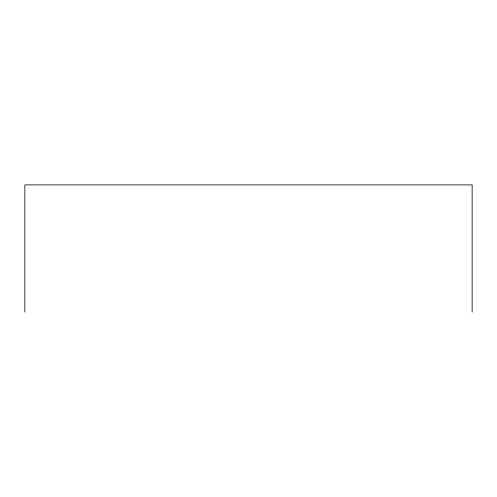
<?xml version="1.0" encoding="UTF-8"?>
<svg xmlns="http://www.w3.org/2000/svg" width="497" height="497" viewBox="0 0 497 497"><rect width="100%" height="100%" fill="white"/><g stroke="black" fill="none" stroke-linecap="round" stroke-linejoin="round"><path stroke-width="0.75" d="M472.15 312.104L472.15 184.896L24.85 184.896L24.85 312.104"/></g></svg>
